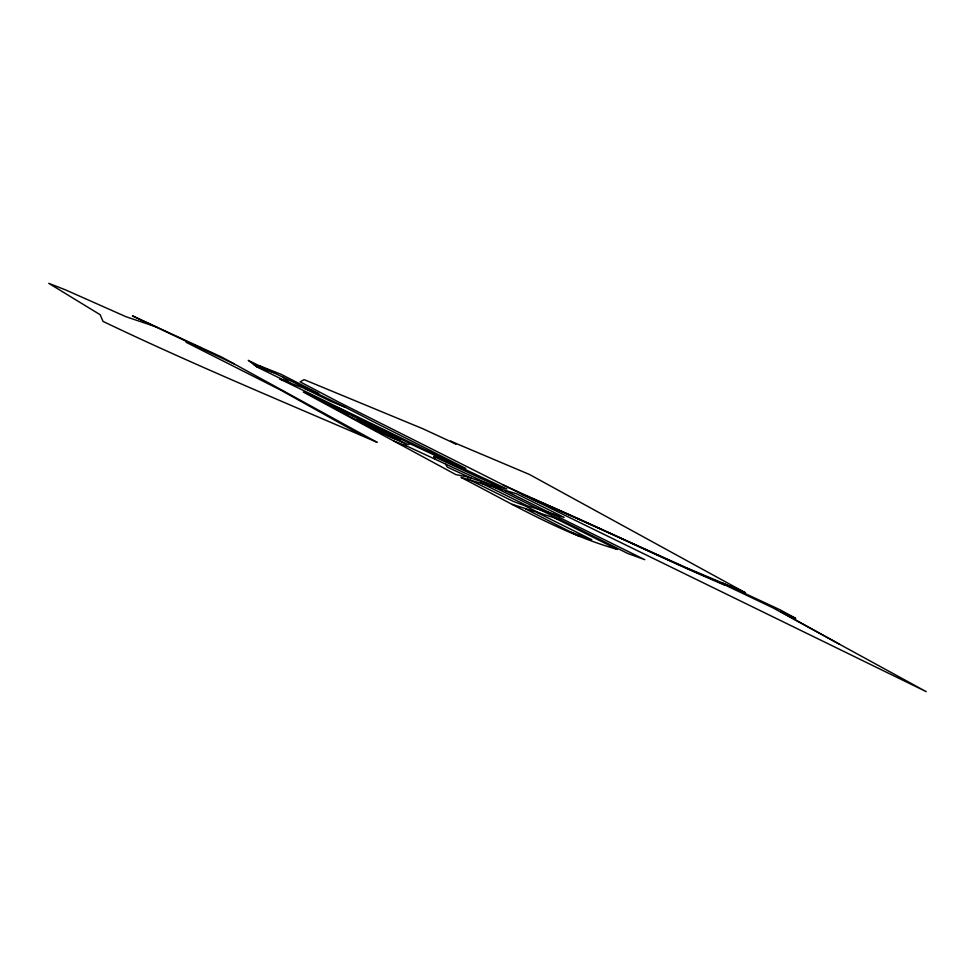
<?xml version="1.0" encoding="UTF-8"?>
<svg xmlns="http://www.w3.org/2000/svg" width="975" height="975" viewBox="0 0 975 975"><rect width="100%" height="100%" fill="white"/><g stroke="black" fill="none" stroke-linecap="round" stroke-linejoin="round"><path stroke-width="1.46" d="M378.361 431.608L386.344 432.693L396.167 436.812L386.088 431.401M409.793 443.625L506.927 488.999L496.86 486.647L467.732 477.007L455.764 474.569L303.298 392.06L345.772 411.523L409.939 443.54L408.22 444.6L404.918 443.064L406.063 445.709L487.622 483.6M480.651 482.82L527.17 505.769L564.135 517.408L516.482 493.74L461.017 477.409C511.972 503.697 561.868 533.642 617.382 549.437L554.592 517.969M285.821 381.188L279.825 379.007L425.027 449.621L465.806 468.427L371.877 420.956C331.256 399.445 289.49 380.798 248.272 360.348L256.669 366.795L288.137 382.322L309.221 390.11M512.155 504.331L560.528 519.821L627.742 553.459L644.767 559.674L504.892 490.51M156.731 327.076L126.165 316.79L65.179 289.733L48.75 283.335L100.132 314.693L103.07 321.433C193.196 364.565 285.541 402.687 377.179 442.357L221.776 357.118L132.417 315.851L234.305 363.992M256.303 366.515L273.512 372.608M254.195 364.894L267.698 369.769M571.021 532.179L591.752 539.711L537.213 512.582M200.131 347.38L186.018 342.237L280.666 390.085L360.579 434.631M393.888 441.078L406.063 445.709M521.588 494.13C587.864 521.308 651.812 553.861 717.856 581.6L773.041 607.888L926.25 691.665L521.588 494.13L339.592 402.565L300.081 381.822L304.139 379.653L422.87 428.756L456.02 444.088L450.584 441.139L529.462 474.472L745.522 592.8L731.14 585.987L733.87 587.754L686.156 567.682L503.185 484.977M260.033 366.003L280.885 374.205L318.813 393.583M531.424 498.993C596.59 525.598 659.466 557.456 724.254 584.939M345.455 407.379L330.123 401.042L304.773 388.623M371.682 426.952L384.04 432.132M376.606 429.609L388.976 434.789M381.566 432.278L393.949 437.47M386.563 434.972L398.958 440.164M338.154 408.854L350.439 414.034M359.044 418.214L342.847 411.389L333.499 406.343L355.144 416.569M341.433 411.791L347.734 414.436L322.615 400.883M367.429 422.723L373.791 425.393M361.932 421.688L374.278 426.879M356.826 420.103L379.86 431.791M366.795 424.308L379.141 429.5M394.497 435.923L382.895 431.048L385.844 432.632M500.163 487.342L433.68 456.434L435.264 459.31M471.437 478.262L447.208 467.037L445.551 464.1M721.78 582.684L780.244 609.887L795.685 618.308L780.317 611.447L839.572 644.268M345.004 411.328L316.351 398.239L377.191 431.121L395.509 438.774L401.737 439.408L343.59 410.67M493.594 486.891L560.528 519.821M467.744 478.871L513.203 501.345L524.794 505.732L540.613 513.642M525.817 509.048L579.296 536.408M358.946 418.165L373.352 425.917L357.118 419.092L391.584 437.69L403.991 442.882L369.44 424.271M351.719 415.118L366.003 422.821M283.14 377.337L290.148 383.09"/></g></svg>
